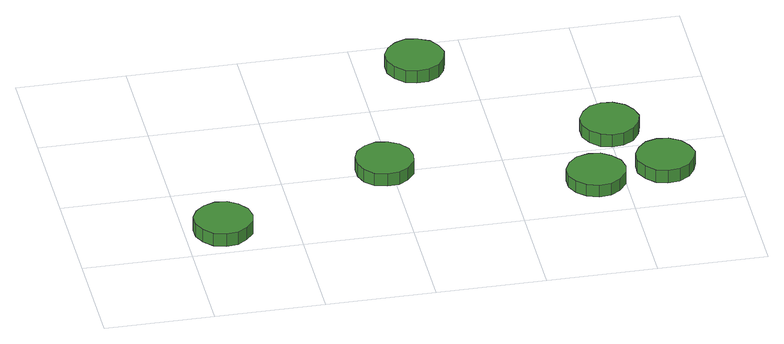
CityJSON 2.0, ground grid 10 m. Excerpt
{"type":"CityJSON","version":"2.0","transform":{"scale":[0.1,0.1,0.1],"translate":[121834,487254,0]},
"CityObjects":{
"tree1":{"type":"SolitaryVegetationObject","attributes":{"function":"something"},"geometry":[{"type":"MultiSurface","lod":"1","boundaries":[[[0,1,2,3,4,5,6,7,8,9,10,11,12,13,14]],[[15,16,17,18,19,20,21,22,23,24,25,26,27,28,29]],[[0,29,28,1]],[[1,28,27,2]],[[2,27,26,3]],[[3,26,25,4]],[[4,25,24,5]],[[5,24,23,6]],[[6,23,22,7]],[[7,22,21,8]],[[8,21,20,9]],[[9,20,19,10]],[[10,19,18,11]],[[11,18,17,12]],[[12,17,16,13]],[[13,16,15,14]],[[14,15,29,0]]]}]},
"tree2":{"type":"SolitaryVegetationObject","attributes":{"function":"something"},"geometry":[{"type":"MultiSurface","lod":"1","boundaries":[[[30,31,32,33,34,35,36,37,38,39,40,41,42,43,44]],[[45,46,47,48,49,50,51,52,53,54,55,56,57,58,59]],[[30,59,58,31]],[[31,58,57,32]],[[32,57,56,33]],[[33,56,55,34]],[[34,55,54,35]],[[35,54,53,36]],[[36,53,52,37]],[[37,52,51,38]],[[38,51,50,39]],[[39,50,49,40]],[[40,49,48,41]],[[41,48,47,42]],[[42,47,46,43]],[[43,46,45,44]],[[44,45,59,30]]]}]},
"tree3":{"type":"SolitaryVegetationObject","attributes":{"function":"something"},"geometry":[{"type":"MultiSurface","lod":"1","boundaries":[[[60,61,62,63,64,65,66,67,68,69,70,71,72,73,74]],[[75,76,77,78,79,80,81,82,83,84,85,86,87,88,89]],[[60,89,88,61]],[[61,88,87,62]],[[62,87,86,63]],[[63,86,85,64]],[[64,85,84,65]],[[65,84,83,66]],[[66,83,82,67]],[[67,82,81,68]],[[68,81,80,69]],[[69,80,79,70]],[[70,79,78,71]],[[71,78,77,72]],[[72,77,76,73]],[[73,76,75,74]],[[74,75,89,60]]]}]},
"tree4":{"type":"SolitaryVegetationObject","attributes":{"function":"something"},"geometry":[{"type":"MultiSurface","lod":"1","boundaries":[[[90,91,92,93,94,95,96,97,98,99,100,101,102,103,104]],[[105,106,107,108,109,110,111,112,113,114,115,116,117,118,119]],[[90,119,118,91]],[[91,118,117,92]],[[92,117,116,93]],[[93,116,115,94]],[[94,115,114,95]],[[95,114,113,96]],[[96,113,112,97]],[[97,112,111,98]],[[98,111,110,99]],[[99,110,109,100]],[[100,109,108,101]],[[101,108,107,102]],[[102,107,106,103]],[[103,106,105,104]],[[104,105,119,90]]]}]},
"tree5":{"type":"SolitaryVegetationObject","attributes":{"function":"something"},"geometry":[{"type":"MultiSurface","lod":"1","boundaries":[[[120,121,122,123,124,125,126,127,128,129,130,131,132,133,134]],[[135,136,137,138,139,140,141,142,143,144,145,146,147,148,149]],[[120,149,148,121]],[[121,148,147,122]],[[122,147,146,123]],[[123,146,145,124]],[[124,145,144,125]],[[125,144,143,126]],[[126,143,142,127]],[[127,142,141,128]],[[128,141,140,129]],[[129,140,139,130]],[[130,139,138,131]],[[131,138,137,132]],[[132,137,136,133]],[[133,136,135,134]],[[134,135,149,120]]]}]},
"tree6":{"type":"SolitaryVegetationObject","attributes":{"function":"something"},"geometry":[{"type":"MultiSurface","lod":"1","boundaries":[[[150,151,152,153,154,155,156,157,158,159,160,161,162,163,164]],[[165,166,167,168,169,170,171,172,173,174,175,176,177,178,179]],[[150,179,178,151]],[[151,178,177,152]],[[152,177,176,153]],[[153,176,175,154]],[[154,175,174,155]],[[155,174,173,156]],[[156,173,172,157]],[[157,172,171,158]],[[158,171,170,159]],[[159,170,169,160]],[[160,169,168,161]],[[161,168,167,162]],[[162,167,166,163]],[[163,166,165,164]],[[164,165,179,150]]]}]}
},
"vertices":[
[61,35,20],[59,46,20],[52,55,20],[43,61,20],[32,62,20],[21,58,20],[13,51,20],[8,41,20],[8,30,20],[13,20,20],[21,12,20],[32,9,20],[43,10,20],[52,16,20],[59,24,20],[59,24,7],[52,16,7],[43,10,7],[32,9,7],[21,12,7],[13,20,7],[8,30,7],[8,41,7],[13,51,7],[21,58,7],[32,62,7],[43,61,7],[52,55,7],[59,46,7],[61,35,7],
[220,103,20],[218,114,20],[211,123,20],[202,128,20],[191,130,20],[180,126,20],[172,119,20],[168,109,20],[168,98,20],[172,88,20],[180,80,20],[191,77,20],[202,78,20],[211,83,20],[218,92,20],[218,92,7],[211,83,7],[202,78,7],[191,77,7],[180,80,7],[172,88,7],[168,98,7],[168,109,7],[172,119,7],[180,126,7],[191,130,7],[202,128,7],[211,123,7],[218,114,7],[220,103,7],
[280,264,19],[277,275,19],[271,284,19],[261,289,19],[250,291,19],[240,287,19],[232,280,19],[227,270,19],[227,259,19],[232,249,19],[240,241,19],[250,238,19],[261,239,19],[271,244,19],[277,253,19],[277,253,6],[271,244,6],[261,239,6],[250,238,6],[240,241,6],[232,249,6],[227,259,6],[227,270,6],[232,280,6],[240,287,6],[250,291,6],[261,289,6],[271,284,6],[277,275,6],[280,264,6],
[401,50,19],[399,60,19],[392,69,19],[383,75,19],[372,76,19],[361,73,19],[353,65,19],[348,55,19],[348,44,19],[353,34,19],[361,27,19],[372,23,19],[383,24,19],[392,30,19],[399,39,19],[399,39,7],[392,30,7],[383,24,7],[372,23,7],[361,27,7],[353,34,7],[348,44,7],[348,55,7],[353,65,7],[361,73,7],[372,76,7],[383,75,7],[392,69,7],[399,60,7],[401,50,7],
[429,129,19],[426,139,19],[420,148,19],[410,154,19],[399,155,19],[389,152,19],[381,144,19],[376,134,19],[376,123,19],[381,113,19],[389,105,19],[399,102,19],[410,103,19],[420,109,19],[426,118,19],[426,118,6],[420,109,6],[410,103,6],[399,102,6],[389,105,6],[381,113,6],[376,123,6],[376,134,6],[381,144,6],[389,152,6],[399,155,6],[410,154,6],[420,148,6],[426,139,6],[429,129,6],
[466,61,19],[463,72,19],[457,81,19],[447,87,19],[436,88,19],[426,85,19],[418,77,19],[413,67,19],[413,56,19],[418,46,19],[426,38,19],[436,35,19],[447,36,19],[457,42,19],[463,51,19],[463,51,6],[457,42,6],[447,36,6],[436,35,6],[426,38,6],[418,46,6],[413,56,6],[413,67,6],[418,77,6],[426,85,6],[436,88,6],[447,87,6],[457,81,6],[463,72,6],[466,61,6]
]}
